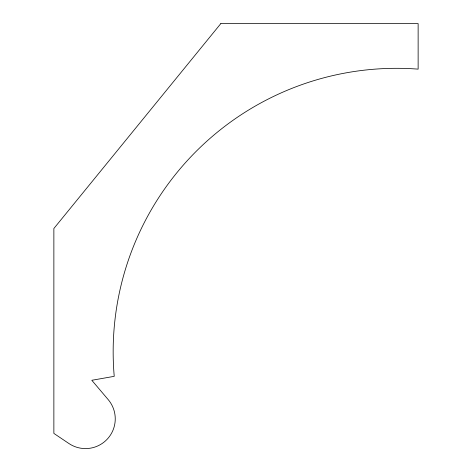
<?xml version="1.0" encoding="UTF-8"?>
<svg xmlns="http://www.w3.org/2000/svg" width="472" height="472" viewBox="0 0 472 472"><rect width="100%" height="100%" fill="white"/><g stroke="black" fill="none" stroke-linecap="round" stroke-linejoin="round"><path stroke-width="0.71" d="M220.819 23.6L53.867 228.501L53.867 433.402L68.941 443.538A29.736 29.736 0 0 0 108.212 399.637L91.81 380.284L114.23 376.332A283.442 283.442 0 0 1 418.133 69.136L418.133 23.6L220.819 23.6"/></g></svg>
